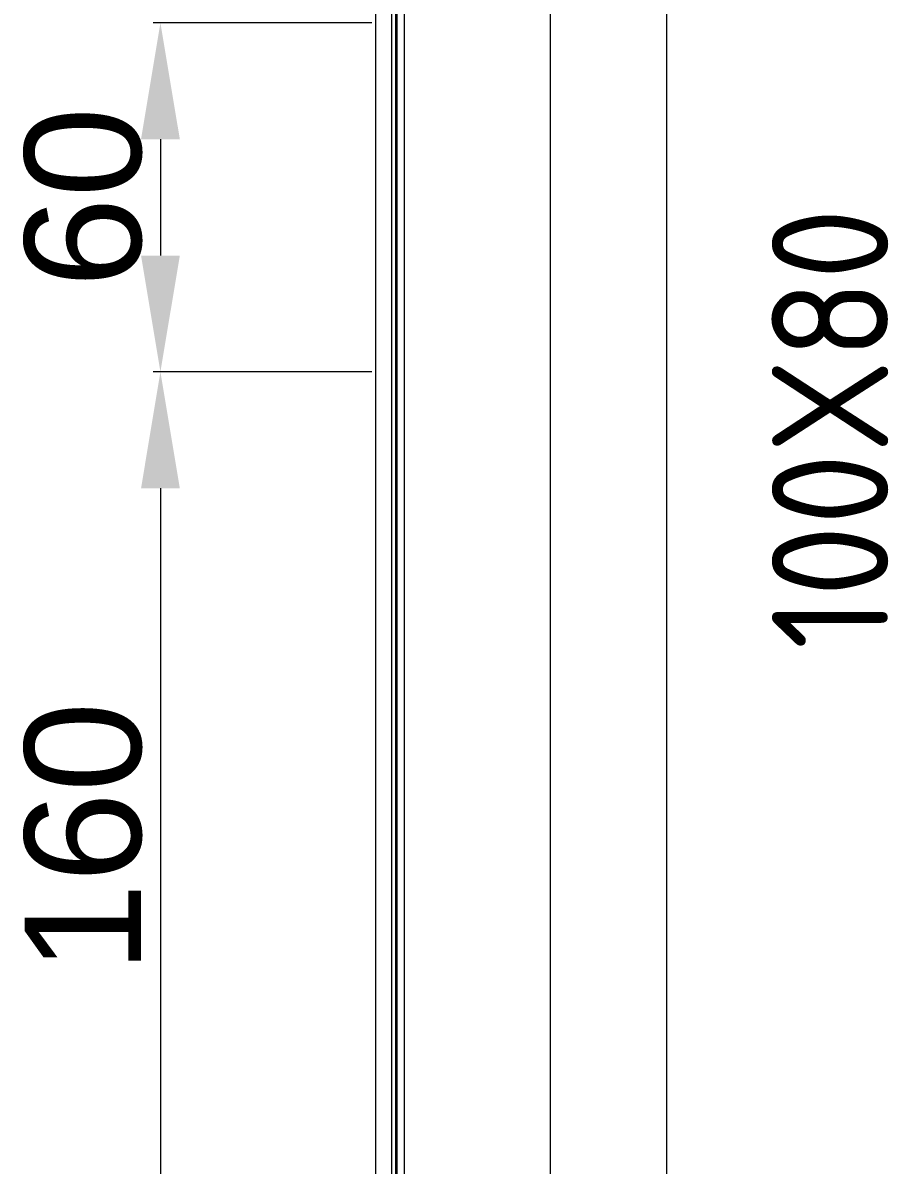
# Model space of a CAD drawing. Header units: millimetres. Extents: x 1359 to 3577, y 1336 to 3557.
# Drawn here: x 1410.4 to 1559.2, y 2280.2 to 2476.6 of the extents above; entities that cross this region are included whole.
import ezdxf

# ---------------------------------------------------------------- set-up
doc = ezdxf.new("R2010")
doc.units = ezdxf.units.MM
doc.layers.add('000-PI-ORMAR', color=2, linetype='Continuous')
doc.layers.add('002-PI-Kabelska kanalica', color=150, linetype='Continuous')
doc.styles.add('PI0', font='isocpeur.ttf', dxfattribs={"width": 0.9})
doc.styles.get("Standard").update_dxf_attribs({"font": 'arial.ttf'})

msp = doc.modelspace()

# ---------------------------------------------------------------- linework, layer by layer
at = {"layer": '000-PI-ORMAR', "color": 0, "linetype": 'ByBlock', "lineweight": 0}
msp.add_line((1521.07, 3351.56), (1521.07, 1461.56), dxfattribs=at)
at = {"layer": '002-PI-Kabelska kanalica', "color": 0, "linetype": 'ByBlock', "lineweight": 0}
for p, q in [((1474.76, 3400.66), (1474.76, 1416.16)), ((1476.07, 1416.16), (1476.07, 3400.66)), ((1471.07, 3379.96), (1471.07, 1428.96)), ((1473.79, 3379.96), (1473.79, 1428.96)), ((1474.57, 1429.16), (1474.57, 3380.02)), ((1501.07, 3351.56), (1501.07, 1679.56))]:
    msp.add_line(p, q, dxfattribs=at)
at = {"layer": '002-PI-Kabelska kanalica', "color": 0, "linetype": 'ByBlock', "lineweight": 0, "ltscale": 0.25}
for p, q in [((1470.45, 2476.56), (1432.84, 2476.56)), ((1434.09, 2456.56), (1434.09, 2436.56)), ((1470.45, 2416.56), (1432.84, 2416.56)), ((1470.45, 2416.56), (1432.84, 2416.56)), ((1434.09, 2396.56), (1434.09, 2276.56))]:
    msp.add_line(p, q, dxfattribs=at)
at = {"layer": '002-PI-Kabelska kanalica', "color": 0, "linetype": 'ByBlock', "ltscale": 0.25}
for points in [[(1430.76, 2456.56), (1437.43, 2456.56), (1434.09, 2476.56)], [(1430.76, 2436.56), (1437.43, 2436.56), (1434.09, 2416.56)], [(1430.76, 2396.56), (1437.43, 2396.56), (1434.09, 2416.56)]]:
    msp.add_solid(points, dxfattribs=at)

# ---------------------------------------------------------------- texts
at = {"layer": '002-PI-Kabelska kanalica', "color": 0, "style": 'PI0', "width": 0.9}
msp.add_text('100X80', height=20, rotation=90, dxfattribs=at).set_placement((1559.2, 2368.87))
at = {"layer": '002-PI-Kabelska kanalica', "color": 0, "linetype": 'ByBlock', "lineweight": 0, "ltscale": 0.25, "char_height": 20, "attachment_point": 5, "rotation": 90}
for s, insert in [('60', (1420.88, 2446.56)), ('160', (1420.88, 2336.56))]:
    msp.add_mtext(s, dxfattribs=dict(at, insert=insert))

doc.saveas('drawing.dxf')
